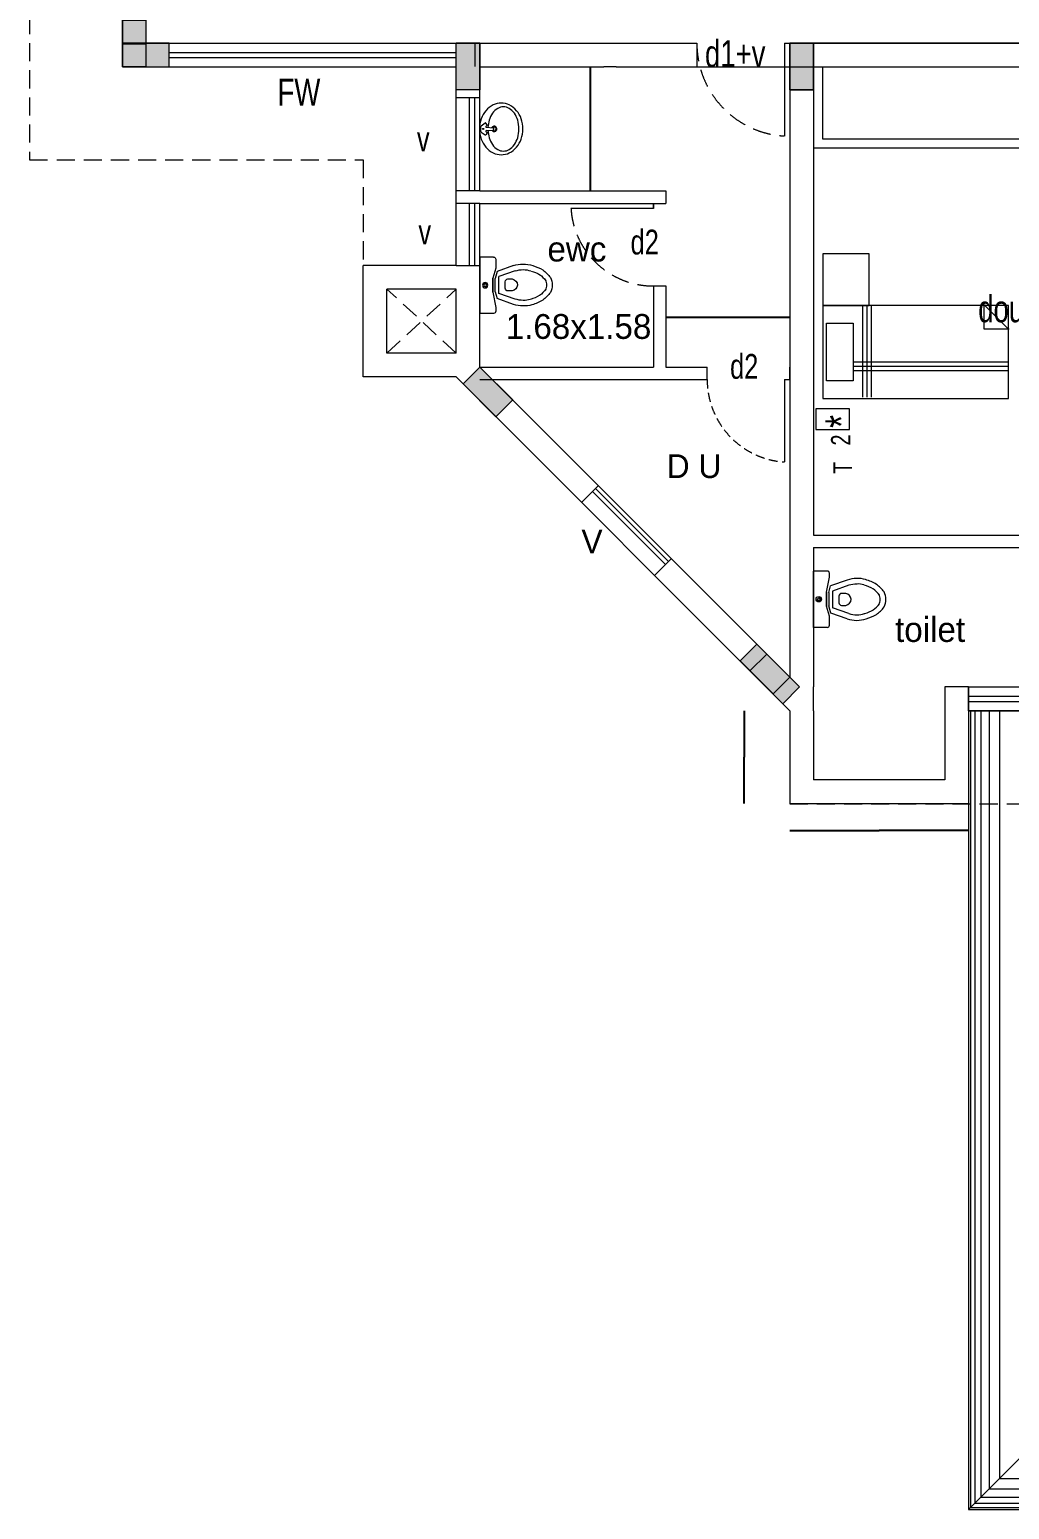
# Model space of a CAD drawing. Header units: metres. Extents: x 191982 to 427160, y -8904 to 80370.
# Drawn here: x 382098 to 391584, y -4393 to 9928 of the extents above; entities that cross this region are included whole.
import ezdxf

# ---------------------------------------------------------------- set-up
doc = ezdxf.new("R2010")
doc.units = ezdxf.units.M
doc.header["$LTSCALE"] = 700
doc.header["$MEASUREMENT"] = 0
doc.header["$PDMODE"] = 32
doc.linetypes.add('DASHED2', pattern=[0.375, 0.25, -0.125])
doc.linetypes.add('HIDDEN2', pattern=[0.1875, 0.125, -0.0625])
doc.layers.get('0').update_dxf_attribs({"lineweight": 9})
doc.layers.get('Defpoints').update_dxf_attribs({"lineweight": 9})
for name, color, linetype, lineweight in [('COLUMN', 7, 'Continuous', 9), ('elevations', 22, 'Continuous', 9), ('FURNITURE', 7, 'Continuous', 9), ('MAIN GATE', 7, 'Continuous', 9), ('NEW PLANS', 7, 'Continuous', 9), ('PLAN', 7, 'Continuous', 9)]:
    doc.layers.add(name, color=color, linetype=linetype, lineweight=lineweight)
doc.styles.add('RVR', font='MOD20.TTF')
doc.styles.get("Standard").update_dxf_attribs({"font": 'swisscl.ttf'})
doc.dimstyles.get("Standard").update_dxf_attribs({"dimtxt": 0.23, "dimasz": 0.23, "dimexe": 0.05, "dimexo": 0.05, "dimgap": 0.06, "dimtad": 0, "dimzin": 0, "dimdsep": 46, "dimtxsty": 'Standard', "dimcen": 0, "dimse1": 1, "dimse2": 1, "dimadec": 0, "dimazin": 0, "dimtfac": 1, "dimtofl": 0, "dimtmove": 2, "dimatfit": 0, "dimfxl": 0.18, "dimtolj": 1, "dimtzin": 0, "dimarcsym": 0})

# ---------------------------------------------------------------- blocks, each defined once
blk = doc.blocks.new('*D80')
at = {"layer": 'Defpoints', "color": 0, "transparency": 16777216}
for p in [(389457.7718056515, 2436.692294378634), (391187.7718056515, 2436.692294378634), (391187.7718056515, 2177.151599059445)]:
    blk.add_point(p, dxfattribs=at)
at = {"layer": 'elevations', "color": 0, "lineweight": -2, "transparency": 16777216}
for p, q in [((389458.0018056515, 2177.151599059445), (390322.2613010644, 2177.151599059445)), ((391187.5418056516, 2177.151599059445), (390323.2823102387, 2177.151599059445))]:
    blk.add_line(p, q, dxfattribs=at)
at = {"layer": 'elevations', "color": 0, "transparency": 16777216}
for points in [[(389458.0018056515, 2177.189932392779), (389458.0018056515, 2177.113265726112), (389457.7718056515, 2177.151599059445)], [(391187.5418056516, 2177.189932392779), (391187.5418056516, 2177.113265726112), (391187.7718056515, 2177.151599059445)]]:
    blk.add_solid(points, dxfattribs=at)
at = {"layer": 'elevations', "color": 0, "transparency": 16777216, "insert": (390322.7718056515, 2177.151599059445), "char_height": 0.23, "attachment_point": 5}
blk.add_mtext('\\A1;1730.00', dxfattribs=at)
blk = doc.blocks.new('*D81')
at = {"layer": 'Defpoints', "color": 0, "transparency": 16777216}
for p in [(389016.4333609417, 3336.692294378636), (389457.7718056515, 3336.692294378636), (389457.7718056515, 2436.692294378634)]:
    blk.add_point(p, dxfattribs=at)
at = {"layer": 'elevations', "color": 0, "lineweight": -2, "transparency": 16777216}
for p, q in [((389016.4333609417, 3336.462294378636), (389016.4333609417, 2887.133844182043)), ((389016.4333609417, 2436.922294378634), (389016.4333609417, 2886.250744575227))]:
    blk.add_line(p, q, dxfattribs=at)
at = {"layer": 'elevations', "color": 0, "transparency": 16777216}
for points in [[(389016.3950276084, 3336.462294378636), (389016.471694275, 3336.462294378636), (389016.4333609417, 3336.692294378636)], [(389016.3950276084, 2436.922294378634), (389016.471694275, 2436.922294378634), (389016.4333609417, 2436.692294378634)]]:
    blk.add_solid(points, dxfattribs=at)
at = {"layer": 'elevations', "color": 0, "transparency": 16777216, "insert": (389016.4333609417, 2886.692294378698), "char_height": 0.23, "attachment_point": 5, "rotation": 90}
blk.add_mtext('\\A1;900.00', dxfattribs=at)
blk = doc.blocks.new('*D83')
at = {"layer": 'Defpoints', "color": 0, "transparency": 16777216}
for p in [(389016.4333609417, 3336.692294378636), (389457.7718056515, 3336.692294378636), (389457.7718056515, 2436.692294378634)]:
    blk.add_point(p, dxfattribs=at)
at = {"layer": 'elevations', "color": 0, "lineweight": -2, "transparency": 16777216}
for p, q in [((389016.4333609417, 3336.462294378636), (389016.4333609417, 2887.133844182043)), ((389016.4333609417, 2436.922294378634), (389016.4333609417, 2886.250744575227))]:
    blk.add_line(p, q, dxfattribs=at)
at = {"layer": 'elevations', "color": 0, "transparency": 16777216}
for points in [[(389016.3950276084, 3336.462294378636), (389016.471694275, 3336.462294378636), (389016.4333609417, 3336.692294378636)], [(389016.3950276084, 2436.922294378634), (389016.471694275, 2436.922294378634), (389016.4333609417, 2436.692294378634)]]:
    blk.add_solid(points, dxfattribs=at)
at = {"layer": 'elevations', "color": 0, "transparency": 16777216, "insert": (389016.4333609417, 2886.692294378698), "char_height": 0.23, "attachment_point": 5, "rotation": 90}
blk.add_mtext('\\A1;900.00', dxfattribs=at)
blk = doc.blocks.new('BASIN')
at = {"layer": 'PLAN'}
for p, q in [((-0.0663813992809992, 0.015917578428116), (-0.1278958540287363, 0.0122901920931327)), ((-0.0732032318445022, 0.0396576616308266), (-0.0620085914908941, 0.0562311352363167)), ((-0.0629198157446354, 0.0266779357145879), (-0.07185852353222799, 0.0327156331414358)), ((-0.0163135348296919, 0.0313999058148511), (-0.0550665630004232, 0.0575758435488751)), ((-0.0103072852483024, -0.0193198666747776), (-0.0103072852483024, 0.0192911460542291)), ((-0.0663813992809992, -0.0159475047872775), (-0.1278958540287363, -0.0123201184523509)), ((-0.0732152269829953, -0.0396686236539949), (-0.0620246388719465, -0.0562360979836285)), ((-0.0629198157446354, -0.0267078620737493), (-0.0718618924810812, -0.0327207816173427)), ((-0.0163441214493787, -0.0314504920680179), (-0.0550852416227485, -0.0575825823657965))]:
    blk.add_line(p, q, dxfattribs=at)
blk.add_lwpolyline([(-0.2101936326411646, -0.25, 0.1149412244687059), (-0.1316499338277595, -0.2317024442837692, 0.1038525880920112), (-0.0615642896383975, -0.1767766952966667, 0.0912494296578931), (-0.0164985706987864, -0.0975392257938097, 0.0839775933638501), (0, 0, 0.0839775933638383), (-0.0164985706987864, 0.0975392257938097, 0.0912494296578955), (-0.0615642896383975, 0.1767766952966099, 0.1038525880920111), (-0.1316499338277595, 0.2317024442837692, 0.1149412244687059), (-0.2101936326411646, 0.25, 0.1149412244687291), (-0.2887373314546266, 0.2317024442837692, 0.1038525880919931), (-0.3588229756439887, 0.1767766952966099, 0.0912494296579102), (-0.4038886945835999, 0.0975392257938097, 0.0839775933638679), (-0.4203872652823863, 0, 0.0839775933638679), (-0.4038886945835999, -0.0975392257938097, 0.0912494296579102), (-0.3588229756439887, -0.1767766952966667, 0.103852588092018), (-0.2887373314546266, -0.2317024442837692, 0.1149412244687392)], format="xyb", close=True, dxfattribs=at)
for points in [[(-0.0819962723938943, 0.0149968000910121, 0.0583209938451531), (-0.0936955449938637, 0.0849627397504378, 0.0823101652039923), (-0.1255614771369551, 0.1515341103380479, 0.1068421714138112), (-0.177245916532172, 0.1994162690304506, 0.1343882753528208), (-0.231627494314921, 0.2143015940022224, 0.1343882753528657), (-0.28600907209767, 0.1994162690304506, 0.106842171413814), (-0.3376935114928869, 0.1515341103380479, 0.0823101652040123), (-0.3695594436359784, 0.084962739750381, 0.0706650253413813), (-0.3816274943148983, 0)], [(-0.3816274943148983, 0, 0.0706650253414019), (-0.3695594436359784, -0.0849627397504378, 0.0823101652040341), (-0.3376935114928869, -0.1515341103380479, 0.1068421714137939), (-0.28600907209767, -0.1994162690304506, 0.1343882753528124), (-0.231627494314921, -0.2143015940022224, 0.1343882753528742), (-0.177245916532172, -0.1994162690304506, 0.1068421714138314), (-0.1255614771369551, -0.1515341103380479, 0.0823101652040122), (-0.0936955449938637, -0.0849627397504378, 0.0582964314966242), (-0.0819977422887632, -0.015026639773339)]]:
    blk.add_lwpolyline(points, format="xyb", dxfattribs=at)
for radius in [0.0056882637540785, 0.0036882637540785]:
    blk.add_circle((-0.03485446854881501, 0), radius, dxfattribs=at)
for centre, radius, start, end in [((-0.1419640231738413, -0.0004383114202255), 0.0257059003902201, 30.89640810497903, 331.208249019374), ((-0.1419640231738413, -0.0004383114202255), 0.0187805818112408, 42.66127128305972, 320.6474583021084), ((-0.1279479717465506, -1.49631795807e-05), 0.0123052656429399, 89.75732875002224, 270.2426712499776), ((-0.0690598634431581, 0.036859001542382), 0.005, 145.962732993664, 235.9627329845772), ((-0.0662718604630186, 0.021819310619378), 0.005902748648736999, 268.9223215415863, 55.39757288886521), ((-0.0578652230894932, 0.0534324751479289), 0.005, 55.96273298462342, 145.9627329936741), ((-0.0247053923301905, 0.0196933279415816), 0.014403723053848, 358.3999747865838, 54.51472372778263), ((-0.0690718585815944, -0.0368699635656071), 0.005, 123.9180650673293, 214.0372670063358), ((-0.0662718604630186, -0.0218492369785963), 0.005902748648736999, 304.6024271111348, 91.07767845841371), ((-0.0578812704706024, -0.0534374378952407), 0.005, 214.0372670063342, 304.0008891961498), ((-0.0247053923301905, -0.0197220485621301), 0.014403723053848, 305.4852762722173, 1.60002521341621)]:
    blk.add_arc(centre, radius, start, end, dxfattribs=at)
blk = doc.blocks.new('EWC')
at = {"layer": 'COLUMN'}
blk.add_line((-0.2727381218469418, 0), (0.2727381218469418, 0), dxfattribs=at)
at = {"layer": 'PLAN'}
for p, q in [((-0.2727381218469418, -0.131620946752161), (-0.2727381218469418, 0)), ((0.2727381218469418, -0.131620946752161), (0.2727381218469418, 0)), ((-0.1642871999997624, -0.153180946752169), (-0.0684529999998631, -0.1257997467521523)), ((-0.0684529999998631, -0.1257997467521523), (0.0684529999998631, -0.1257997467521523)), ((0.0684529999998631, -0.1257997467521523), (-0.0684529999998631, -0.1257997467521523)), ((0.0684529999998631, -0.1257997467521523), (0.2142871999999443, -0.153180946752169)), ((-0.2511781218472606, -0.153180946752169), (-0.1642871999997624, -0.153180946752169)), ((-0.1894849525806421, -0.3248740995015229), (-0.1340926348971152, -0.1669766666102124)), ((-0.1386238780787607, -0.342716775883277), (-0.0830709292272332, -0.1843614591186817)), ((-0.1340926348971152, -0.1669766666102124), (-0.0654334153937271, -0.1473597467521603)), ((0.0787546446290435, -0.1843614591186817), (-0.0830709292272332, -0.1843614591186817)), ((0.0654334153937271, -0.1473597467521603), (-0.0654334153937271, -0.1473597467521603)), ((-0.0603358650027985, -0.2715917499750571), (-0.0603358650027985, -0.3110693800543061)), ((0.0296859269046763, -0.2452580964750588), (-0.034002211502866, -0.2452580964750588)), ((0.0560195804046089, -0.3110693800542759), (0.0560195804046089, -0.2715917499750571)), ((0.0654334153937271, -0.1473597467521603), (0.1292955264998454, -0.1656060642111328)), ((0.1343075934805711, -0.342716775883277), (0.0787546446290435, -0.1843614591186817)), ((0.1851686679829072, -0.3248740995015229), (0.1292955264998454, -0.1656060642111328)), ((0.2142871999999443, -0.153180946752169), (0.2511781218472606, -0.153180946752169))]:
    blk.add_line(p, q, dxfattribs=at)
for radius in [0.0260467064247839, 0.0117588298460348]:
    blk.add_circle((0, -0.0508192312728895), radius, dxfattribs=at)
for centre, radius, start, end in [((-0.2511781218472606, -0.131620946752161), 0.0215599999999996, 180.0000000000038, 270), ((-0.0140960769867888, -0.0485866320085826), 0.0035988872953576, 90.20714099756005, 251.7928590030125), ((-0.0127162547587432, -0.05729848669463599), 0.0035988872953576, 126.2071409974401, 287.7928590035324), ((0, -0.0508192312728895), 0.0152667064247841, 184.4559216241536, 193.5440783765665), ((0, -0.0508192312728895), 0.0152667064247841, 220.4559216243845, 229.5440783767015), ((-0.0064792554212545, -0.063535486031336), 0.0035988872953576, 162.207140997094, 323.7928590041424), ((0, -0.0508192312728895), 0.0152667064247841, 256.4559216245152, 265.5440783766958), ((0.0022325992645165, -0.064915308259911), 0.0035988872953576, 198.2071409964127, 359.7928590048845), ((0, -0.0508192312728895), 0.0152667064247841, 292.4559216245784, 301.5440783766059), ((0.0100916769147261, -0.0609109081874912), 0.0035988872953576, 234.2071409957921, 35.79285900534535), ((0, -0.0508192312728895), 0.0152667064247841, 328.4559216245165, 337.5440783763959), ((0.0140960769872436, -0.0530518305371661), 0.0035988872953576, 270.2071409952411, 71.7928590055907), ((0.2511781218472606, -0.131620946752161), 0.0215599999999996, 270, 359.999999999996), ((-0.034002211502866, -0.2715917499750891), 0.0263336534999996, 90, 179.9999999999998), ((0.0296859269046763, -0.2715917499750891), 0.0263336534999995, 359.9999999999999, 90), ((0.0831545292703595, -0.4178760756366824), 0.2880653652026055, 161.1646160015471, 180), ((0.0831545292708143, -0.4178760756366824), 0.2880653652026545, 179.9999999999982, 198.8353839984505), ((0.0831545292703595, -0.4178760756366824), 0.2341653652026064, 161.1646160015471, 180), ((0.0831545292708143, -0.4178760756366824), 0.2341653652026555, 179.9999999999982, 198.8353839984505), ((0.0054927728792791, -0.2983642294924174), 0.0670434964496463, 190.9239613165788, 265.0214117545937), ((-0.0002384408603575, -0.364622860424566), 0.000539, 260.7056085415355, 283.4198136360992), ((-0.0108736612969551, -0.2978059159774986), 0.0681954929938719, 279.078427891846, 348.7849625932176), ((-0.0874708138685492, -0.4178760756366824), 0.2341653652026157, 359.9999999999991, 18.83538399845262), ((-0.019260265331468, -0.4323841487993329), 0.1664329857236165, 341.1646160015461, 3.775436578936268), ((-0.0874708138685492, -0.4178760756366824), 0.2880653652026148, 359.9999999999991, 18.83538399845262), ((-0.019260265331468, -0.4323841487993329), 0.2203329857236156, 341.1646160015461, 3.775436578936268), ((0.159765846519349, -0.4175407429028688), 0.3615079167864257, 194.9626212821098, 211.7838155107311), ((0.159765846519349, -0.4175407429028688), 0.3076079167864266, 194.9626212821098, 211.7838155107311), ((-0.1808866366200163, -0.4026378740657998), 0.3297610055797322, 327.6461667274565, 344.7552605158512), ((-0.1808866366200163, -0.4026378740657998), 0.3836610055797314, 327.6461667274565, 344.7552605158512), ((0.1068883312896105, -0.4322049176512374), 0.3092190183036565, 214.6359426919044, 233.9389217306314), ((0.1068883312896105, -0.4322049176512374), 0.2553190183036574, 214.6359426919044, 233.9389217306314), ((-0.0021581422993222, -0.5370883620175313), 0.162404591966661, 243.298810699231, 270), ((-0.0021581422993222, -0.5370883620175313), 0.1085045919666619, 243.298810699231, 270), ((-0.0021581422993222, -0.5370883620175935), 0.1085045919666139, 270, 296.7011893007691), ((-0.0021581422993222, -0.5370883620175935), 0.162404591966613, 270, 296.7011893007691), ((-0.1112046158873454, -0.4322049176512676), 0.255319018303592, 306.0610782693676, 325.3640573080957), ((-0.1112046158873454, -0.4322049176512676), 0.309219018303591, 306.0610782693676, 325.3640573080957)]:
    blk.add_arc(centre, radius, start, end, dxfattribs=at)
blk = doc.blocks.new('*D89')
at = {"layer": 'Defpoints', "color": 0, "transparency": 16777216}
for p in [(388257.7718056515, 7054.326854051656), (389457.7718056515, 7145.651979160596), (389457.7718056515, 7054.326854051656)]:
    blk.add_point(p, dxfattribs=at)
at = {"layer": 'MAIN GATE', "color": 0, "lineweight": -2, "transparency": 16777216}
blk.add_line((388258.0018056515, 7145.651979160596), (389457.5418056516, 7145.651979160596), dxfattribs=at)
at = {"layer": 'MAIN GATE', "color": 0, "transparency": 16777216}
for points in [[(388258.0018056515, 7145.690312493929), (388258.0018056515, 7145.613645827263), (388257.7718056515, 7145.651979160596)], [(389457.5418056516, 7145.690312493929), (389457.5418056516, 7145.613645827263), (389457.7718056515, 7145.651979160596)]]:
    blk.add_solid(points, dxfattribs=at)
at = {"layer": 'MAIN GATE', "color": 0, "transparency": 16777216, "insert": (388857.7718057111, 7403.373872651814), "char_height": 0.23, "attachment_point": 5}
blk.add_mtext('\\A1;1200.00', dxfattribs=at)
blk = doc.blocks.new('*D90')
at = {"layer": 'Defpoints', "color": 0, "transparency": 16777216}
for p in [(387528.6663333449, 9566.692294378638), (387538.2000623021, 9566.692294378638), (387538.2000623021, 8366.692294378396)]:
    blk.add_point(p, dxfattribs=at)
at = {"layer": 'MAIN GATE', "color": 0, "lineweight": -2, "transparency": 16777216}
blk.add_line((387528.6663333449, 8366.922294378395), (387528.6663333449, 9566.462294378638), dxfattribs=at)
at = {"layer": 'MAIN GATE', "color": 0, "transparency": 16777216}
for points in [[(387528.6280000116, 9566.462294378638), (387528.7046666782, 9566.462294378638), (387528.6663333449, 9566.692294378638)], [(387528.6280000116, 8366.922294378395), (387528.7046666782, 8366.922294378395), (387528.6663333449, 8366.692294378396)]]:
    blk.add_solid(points, dxfattribs=at)
at = {"layer": 'MAIN GATE', "color": 0, "transparency": 16777216, "insert": (387270.9444398555, 8966.692294378165), "char_height": 0.23, "attachment_point": 5, "rotation": 90}
blk.add_mtext('\\A1;1200.00', dxfattribs=at)
blk = doc.blocks.new('A$C68D14229')
for p, q in [((0.527993527093713, 0.1549132833933982), (0.527993527093713, 72.1549132833934)), ((0.527993527093713, 72.1549132833934), (36.52799352709371, 72.1549132833934)), ((36.52799352709371, 72.1549132833934), (36.52799352709371, 0.1549132833933982)), ((22.29179111307349, 60.40277185320156), (22.29179111307349, 0.1549132833933982)), ((23.95781514749433, 60.40277185320156), (23.95781514749433, 0.1549132833933982)), ((25.62383918191518, 60.40277185320156), (25.62383918191518, 0.1549132833933982)), ((0.527993527093713, 56.71411413815698), (36.00000643953354, 56.68851610235289)), ((0.527993527093713, 55.02249206793385), (36.00000643953354, 55.02249206793385)), ((0.527993527093713, 53.35646803351301), (36.00000643953354, 53.35646803351301)), ((0.1138511095541617, 9.731344634810739), (9.62920251659125, 0.1549132833933982)), ((9.62920251659125, 9.576430016561062), (0.1138511095541617, 9.576430016561062)), ((9.62920251659125, -1.3348471839e-06), (9.62920251659125, 9.576430016561062)), ((36.52799352709371, 0.1549132833933982), (0.527993527093713, 0.1549132833933982))]:
    blk.add_line(p, q)
blk.add_lwpolyline([(29.63212384629333, 70.70278740933281), (7.377027060405452, 70.70278740933281), (7.377027060405452, 60.40277185320156), (29.63212384629333, 60.40277185320156)], close=True)

msp = doc.modelspace()

# ---------------------------------------------------------------- hatches: boundary and pattern name
at = {"layer": 'elevations'}
for points in [[(386457.7718056515, 6661.961413724446), (386295.1372460203, 6499.326854051886), (386613.3352975324, 6181.128802517525), (386775.9698572233, 6343.763362190555)], [(386457.7718056515, 6661.961413724446), (386295.1372460203, 6499.326854051656), (386613.3352975324, 6181.128802517525), (386775.9698572233, 6343.763362190322)], [(386457.7718056515, 6661.961413724446), (386295.1372460203, 6499.326854051886), (386613.3352975324, 6181.128802517525), (386775.9698572233, 6343.763362190555)], [(386457.7718056515, 6661.961413724446), (386295.1372460203, 6499.326854051656), (386613.3352975324, 6181.128802517525), (386775.9698572233, 6343.763362190322)], [(389139.5737541392, 3980.159465258344), (388976.9391944484, 3817.524905585784), (389295.1372460201, 3499.326854051656), (389457.7718056515, 3661.961413724446)], [(389234.8428735213, 3884.890345912754), (389072.2083138302, 3722.255786240195), (389390.4063653424, 3404.057734705835), (389553.0409250334, 3566.692294378865)], [(389234.8428735213, 3884.890345912525), (389072.2083138302, 3722.255786239964), (389390.4063653424, 3404.057734705835), (389553.0409250334, 3566.692294378636)], [(389234.8428735213, 3884.890345912525), (389072.2083138302, 3722.255786239964), (389390.4063653424, 3404.057734705835), (389553.0409250334, 3566.692294378636)]]:
    msp.add_hatch(color=256, dxfattribs=at).paths.add_polyline_path(points)
at = {"layer": 'NEW PLANS'}
for points in [[(382997.7718056515, 9786.692294378638), (383227.7718057111, 9786.692294378638), (383227.7718057111, 10016.69229437864), (382997.7718056515, 10016.69229437864)], [(382997.7718056515, 9796.692294378638), (382997.7718056515, 9566.692294378638), (383217.7718056515, 9566.692294378638), (383217.7718056515, 9796.692294378638)], [(382997.7718056515, 9566.692294378638), (383227.7718057111, 9566.692294378638), (383227.7718057111, 9786.692294378638), (382997.7718056515, 9786.692294378638)], [(383217.7718056515, 9796.692294378638), (383217.7718056515, 9566.692294378638), (383447.7718056515, 9566.692294378638), (383447.7718056515, 9796.692294378638)], [(386227.7718057111, 9576.692294378638), (386227.7718057111, 9796.692294378638), (386457.7718056515, 9796.692294378638), (386457.7718056515, 9576.692294378638)], [(386227.7718057111, 9576.692294378638), (386227.7718057111, 9796.692294378638), (386457.7718056515, 9796.692294378638), (386457.7718056515, 9576.692294378638)], [(389457.7718056515, 9576.692294378638), (389457.7718056515, 9796.692294378638), (389687.7718056515, 9796.692294378638), (389687.7718056515, 9576.692294378638)], [(389457.7718056515, 9566.692294378638), (389687.7718056515, 9566.692294378638), (389687.7718056515, 9796.692294378638), (389457.7718056515, 9796.692294378638)], [(389687.7718056515, 9566.692294378638), (389457.7718056515, 9566.692294378638), (389457.7718056515, 9796.692294378638), (389687.7718056515, 9796.692294378638)], [(389457.7718056515, 9576.692294378638), (389457.7718056515, 9796.692294378638), (389687.7718056515, 9796.692294378638), (389687.7718056515, 9576.692294378638)], [(389457.7718056515, 9566.692294378638), (389687.7718056515, 9566.692294378638), (389687.7718056515, 9796.692294378638), (389457.7718056515, 9796.692294378638)], [(389687.7718056515, 9566.692294378638), (389457.7718056515, 9566.692294378638), (389457.7718056515, 9796.692294378638), (389687.7718056515, 9796.692294378638)], [(386227.7718057111, 9576.692294378638), (386457.7718056515, 9576.692294378638), (386457.7718056515, 9346.692294378638), (386227.7718057111, 9346.692294378638)], [(386227.7718057111, 9576.692294378638), (386457.7718056515, 9576.692294378638), (386457.7718056515, 9346.692294378638), (386227.7718057111, 9346.692294378638)], [(389457.7718056515, 9576.692294378638), (389687.7718056515, 9576.692294378638), (389687.7718056515, 9346.692294378638), (389457.7718056515, 9346.692294378638)], [(389457.7718056515, 9576.692294378638), (389687.7718056515, 9576.692294378638), (389687.7718056515, 9346.692294378638), (389457.7718056515, 9346.692294378638)], [(389457.7718056515, 9566.692294378638), (389457.7718056515, 9346.692294378638), (389687.7718056515, 9346.692294378638), (389687.7718056515, 9566.692294378638)], [(389687.7718056515, 9566.692294378638), (389687.7718056515, 9346.692294378638), (389457.7718056515, 9346.692294378638), (389457.7718056515, 9566.692294378638)], [(389457.7718056515, 9566.692294378638), (389457.7718056515, 9346.692294378638), (389687.7718056515, 9346.692294378638), (389687.7718056515, 9566.692294378638)], [(389687.7718056515, 9566.692294378638), (389687.7718056515, 9346.692294378638), (389457.7718056515, 9346.692294378638), (389457.7718056515, 9566.692294378638)]]:
    msp.add_hatch(color=256, dxfattribs=at).paths.add_polyline_path(points)

# ---------------------------------------------------------------- linework, layer by layer
msp.add_lwpolyline([(389711.2530133203, 6256.917464424496), (389711.2530133203, 6059.121583806214), (390035.7193144636, 6059.121583806214), (390035.7193144636, 6256.917464424496)], close=True)
at = {"layer": 'elevations'}
for p, q in [((383447.7718056515, 9566.692294378638), (386227.7718057111, 9566.692294378638)), ((386457.7718056515, 9266.692294378397), (386227.7718057111, 9266.692294378397)), ((386457.7718056515, 8246.692294378636), (386227.7718057111, 8246.692294378636)), ((388137.7718056515, 8246.692294378636), (388257.7718056515, 8246.692294378636)), ((386457.7718056515, 6661.961413724446), (388137.7718056515, 6661.961413724446)), ((388257.7718056515, 6661.961413724446), (388657.7718056515, 6661.961413724446)), ((386457.7718056515, 6541.961413724446), (388657.7718056515, 6541.961413724446)), ((386613.3352975324, 6181.128802517525), (386775.9698572233, 6343.763362190555)), ((386613.3352975324, 6181.128802517525), (386775.9698572233, 6343.763362190555)), ((387604.2184150891, 5515.514804317945), (387441.5838553981, 5352.880244644924)), ((388311.3251962736, 4808.408023130945), (388148.6906365827, 4645.773463457685)), ((389295.1372460201, 3499.326854051656), (389457.7718056515, 3661.961413724446)), ((389390.4063653424, 3404.057734705835), (389553.0409250334, 3566.692294378865)), ((390957.7718056515, 3566.692294378636), (390957.7718056515, 2666.692294378396)), ((389457.7718056515, 3336.692294378636), (389457.7718056515, 2436.692294378634)), ((389457.7718056515, 3336.692294378636), (389457.7718056515, 2436.692294378634)), ((389687.7718056515, 3336.692294378636), (389687.7718056515, 2666.692294378396)), ((389687.7718056515, 3336.692294378636), (389687.7718056515, 2666.692294378396)), ((391187.7718056515, 3336.692294378636), (391187.7718056515, 2436.692294378634)), ((390957.7718056515, 2666.692294378396), (389687.7718056515, 2666.692294378396)), ((391187.7718056515, 2436.692294378634), (389457.7718056515, 2436.692294378634))]:
    msp.add_line(p, q, dxfattribs=at)
for points in [[(386775.9698572233, 6343.763362190555), (386613.3352975324, 6181.128802517525), (386295.1372460203, 6499.326854051886), (386457.7718056515, 6661.961413724446)], [(386775.9698572233, 6343.763362190322), (386613.3352975324, 6181.128802517525), (386295.1372460203, 6499.326854051656), (386457.7718056515, 6661.961413724446)], [(386775.9698572233, 6343.763362190555), (386613.3352975324, 6181.128802517525), (386295.1372460203, 6499.326854051886), (386457.7718056515, 6661.961413724446)], [(386775.9698572233, 6343.763362190322), (386613.3352975324, 6181.128802517525), (386295.1372460203, 6499.326854051656), (386457.7718056515, 6661.961413724446)], [(389457.7718056515, 3661.961413724446), (389295.1372460201, 3499.326854051656), (388976.9391944484, 3817.524905585784), (389139.5737541392, 3980.159465258344)], [(389553.0409250334, 3566.692294378865), (389390.4063653424, 3404.057734705835), (389072.2083138302, 3722.255786240195), (389234.8428735213, 3884.890345912754)], [(389553.0409250334, 3566.692294378636), (389390.4063653424, 3404.057734705835), (389072.2083138302, 3722.255786239964), (389234.8428735213, 3884.890345912525)], [(389553.0409250334, 3566.692294378636), (389390.4063653424, 3404.057734705835), (389072.2083138302, 3722.255786239964), (389234.8428735213, 3884.890345912525)]]:
    msp.add_lwpolyline(points, close=True, dxfattribs=at)
at = {"layer": 'FURNITURE'}
for p, q in [((389687.7718056515, 9566.692294378638), (389687.7718056515, 8783.595136012285)), ((389775.5292360261, 9566.692294378638), (389775.5292360261, 8871.352566410886)), ((389687.7718056515, 8783.595136012285), (391771.999319084, 8783.595136012285)), ((389775.5292360261, 8871.352566410886), (391684.2418886499, 8871.352566410886))]:
    msp.add_line(p, q, dxfattribs=at)
msp.add_lwpolyline([(390226.259205766, 7757.008220946986), (389776.259205766, 7757.008220946986), (389776.259205766, 7257.008220946986), (390226.259205766, 7257.008220946986)], close=True, dxfattribs=at)
at = {"layer": 'MAIN GATE'}
for p, q in [((391187.7718056515, 3566.692294378636), (390957.7718056515, 3566.692294378636)), ((391187.7718056515, 3566.692294378636), (391187.7718056515, 3336.692294378636)), ((391187.7718056515, 3336.692294378636), (391187.7718056515, 3566.692294378636)), ((391187.7718056515, 3476.692294378636), (392687.7718056515, 3476.692294378636)), ((391187.7718056515, 3426.692294378396), (392687.7718056515, 3426.692294378396)), ((390957.7718056515, 2666.692294378634), (389687.7718056515, 2666.692294378634))]:
    msp.add_line(p, q, dxfattribs=at)
at = {"layer": 'MAIN GATE', "linetype": 'DASHED2'}
for centre, radius, start, end in [((389457.7718056515, 9796.692294378638), 899.9999999999933, 180, 266.8152614629078), ((389457.7718056515, 9796.692294378638), 899.9999999999933, 180, 266.8152614629078), ((388137.7718056515, 8246.692294379563), 800.0000000000008, 183.5833216984393, 270), ((388137.7718056515, 8246.692294379563), 800.0000000000008, 183.5833216984393, 270)]:
    msp.add_arc(centre, radius, start, end, dxfattribs=at)
at = {"layer": 'NEW PLANS'}
for p, q in [((382997.7718056515, 9796.692294378638), (382997.7718056515, 13026.69229437864)), ((382997.7718056515, 9796.692294378638), (382997.7718056515, 13026.69229437864)), ((383227.7718057111, 9696.692294378638), (383227.7718057111, 13026.69229437864)), ((383227.7718057111, 9696.692294378638), (383227.7718057111, 13026.69229437864)), ((382997.7718056515, 9796.692294378638), (388557.7718056515, 9796.692294378638)), ((382997.7718056515, 9566.692294378638), (382997.7718056515, 9796.692294378638)), ((382997.7718056515, 9566.692294378638), (382997.7718056515, 9796.692294378638)), ((383227.7718057111, 9786.692294378638), (382997.7718056515, 9786.692294378638)), ((386227.7718057111, 9696.692294378638), (386227.7718057111, 9796.692294378638)), ((386457.7718056515, 9796.692294378638), (386227.7718057111, 9796.692294378638)), ((386227.7718057111, 9696.692294378638), (386227.7718057111, 9796.692294378638)), ((386457.7718056515, 9796.692294378638), (386227.7718057111, 9796.692294378638)), ((386407.7718056515, 9801.692294378638), (386407.7718056515, 9571.692294378638)), ((386407.7718056515, 9741.692297992864), (386407.7908170298, 9741.692290764167)), ((386457.7718056515, 9696.692294378638), (386457.7718056515, 9796.692294378638)), ((386457.7718056515, 9696.692294378638), (386457.7718056515, 9796.692294378638)), ((388557.7718056515, 9796.692294378638), (388557.7718056515, 9566.692294378638)), ((388557.7718056515, 9796.692294378638), (388557.7718056515, 9566.692294378638)), ((389407.7718056515, 9796.692294378638), (389687.7718056515, 9796.692294378638)), ((389407.7718056515, 9796.692294378638), (389407.7718056515, 8898.082256598034)), ((389407.7718056515, 9796.692294378638), (389457.7718056515, 9796.692294378638)), ((389407.7718056515, 9796.692294378638), (389687.7718056515, 9796.692294378638)), ((389407.7718056515, 9796.692294378638), (389407.7718056515, 8898.082256598034)), ((389407.7718056515, 9796.692294378638), (389457.7718056515, 9796.692294378638)), ((389687.7718056515, 9796.692294378638), (389457.7718056515, 9796.692294378638)), ((389687.7718056515, 9796.692294378638), (389457.7718056515, 9796.692294378638)), ((391787.7718057111, 9796.692294378638), (389687.7718056515, 9796.692294378638)), ((389687.7718056515, 9796.692294378638), (391787.7718057111, 9796.692294378638)), ((383447.7718056515, 9706.692294378638), (386227.7718057111, 9706.692294378638)), ((383447.7718056515, 9656.692294378397), (386227.7718057111, 9656.692294378397)), ((386227.7718057111, 7646.692294378396), (386227.7718057111, 9696.692294378638)), ((386227.7718057111, 7646.692294378396), (386227.7718057111, 9696.692294378638)), ((386457.7718056515, 8366.692294378396), (386457.7718056515, 9696.692294378638)), ((383227.7718057111, 9566.692294378638), (382997.7718056515, 9566.692294378638)), ((386457.7718056515, 9566.692294378638), (387657.7718056515, 9566.692294378638)), ((386457.7718056515, 8366.692294378396), (386457.7718056515, 9566.692294378638)), ((387777.7718056515, 9566.692294378638), (387657.7718056515, 9566.692294378638)), ((387777.7718056515, 9566.692294378638), (388207.7718056515, 9566.692294378867)), ((387777.7718056515, 9566.692294378638), (388557.7718056515, 9566.692294378638)), ((388327.7718056515, 9566.692294378867), (388557.7718056515, 9566.692294378638)), ((388557.7718056515, 9566.692294378638), (389457.7718056515, 9566.692294378638)), ((389457.7718056515, 9566.692294378638), (389687.7718056515, 9566.692294378638)), ((389457.7718056515, 9566.692294378638), (389687.7718056515, 9566.692294378638)), ((389457.7718056515, 9566.692294378638), (389687.7718056515, 9566.692294378638)), ((389457.7718056515, 9566.692294378638), (389687.7718056515, 9566.692294378638)), ((389687.7718056515, 9566.692294378638), (391817.6568707302, 9566.692294378638)), ((386457.7718056515, 9346.692294378638), (386227.7718057111, 9346.692294378638)), ((386457.7718056515, 9346.692294378638), (386227.7718057111, 9346.692294378638)), ((389687.7718056515, 9346.692294378638), (389457.7718056515, 9346.692294378638)), ((389457.7718056515, 9346.692294378638), (389687.7718056515, 9346.692294378638)), ((389457.7718056515, 9346.692294378638), (389457.7718056515, 3661.961413724686)), ((389687.7718056515, 9346.692294378638), (389457.7718056515, 9346.692294378638)), ((389457.7718056515, 9346.692294378638), (389687.7718056515, 9346.692294378638)), ((389457.7718056515, 9346.692294378638), (389457.7718056515, 3661.961413724446)), ((389687.7718056515, 9346.692294378638), (389687.7718056515, 5036.692294378636)), ((389687.7718056515, 9346.692294378638), (389687.7718056515, 5036.692294378636)), ((386357.7718057111, 8366.692294378396), (386357.7718057111, 9266.692294378638)), ((386407.7718056515, 8366.692294378396), (386407.7718056515, 9266.692294378638)), ((386457.7718056515, 8366.692294378396), (386227.7718057111, 8366.692294378396)), ((386457.7718056515, 8366.692294378396), (388257.7718056515, 8366.692294378396)), ((388257.7718056515, 8366.692294378396), (388257.7718056515, 8246.692294378636)), ((386357.7718056515, 7646.692294378636), (386357.7718056515, 8246.692294378636)), ((386407.7718056515, 7646.692294378636), (386407.7718056515, 8246.692294378636)), ((386457.7718056515, 6661.961413724446), (386457.7718056515, 8246.692294378636)), ((386457.7718056515, 8246.692294378636), (388137.7718056515, 8246.692294378636)), ((386457.7718056515, 6661.961413724446), (386457.7718056515, 8246.692294378636)), ((388137.7718056515, 8196.692294378865), (387339.3358345106, 8196.692294378865)), ((388137.7718056515, 8196.692294379796), (387339.3358345106, 8196.692294379796)), ((388137.7718056515, 8246.692294378636), (388137.7718056515, 8196.692294378865)), ((388137.7718056515, 8246.692294378636), (388257.7718056515, 8246.692294378636)), ((388137.7718056515, 8196.692294378865), (388137.7718056515, 8246.692294378636)), ((388137.7718056515, 8246.692294378636), (388257.7718056515, 8246.692294378636)), ((388137.7718056515, 8196.692294379796), (388137.7718056515, 8246.692294379563)), ((388137.7718056515, 8246.692294379563), (388257.7718056515, 8246.692294379563)), ((385327.7718056515, 6566.692294378636), (385327.7718056515, 7646.692294378396)), ((385557.7718056515, 6796.692294378636), (385557.7718056515, 7416.692294378396)), ((386227.7718057111, 6796.692294378636), (386227.7718057111, 7416.692294378396)), ((386227.7718057111, 6796.692294378636), (386227.7718057111, 7416.692294378396)), ((388137.7718056515, 7446.692294378865), (388137.7718056515, 6661.961413724446)), ((388137.7718056515, 7446.692294378865), (388257.7718056515, 7446.692294378865)), ((388137.7718056515, 7446.692294378865), (388257.7718056515, 7446.692294378865)), ((388137.7718056515, 7446.692294379796), (388257.7718056515, 7446.692294379796)), ((388257.7718056515, 7446.692294378865), (388257.7718056515, 6661.961413724446)), ((389553.0409250334, 3566.692294378636), (386457.7718056515, 6661.961413724446)), ((389457.7718056515, 3661.961413724446), (386457.7718056515, 6661.961413724446)), ((388657.7718056515, 6541.961413724446), (388657.7718056515, 6661.961413724686)), ((388657.7718056515, 6541.961413724446), (388657.7718056515, 6661.961413724446)), ((388657.7718056515, 6541.961413724446), (388657.7718056515, 6661.961413724446)), ((389457.7718056515, 6541.961413724446), (389457.7718056515, 6661.961413724686)), ((389457.7718056515, 6541.961413724446), (389457.7718056515, 6661.961413724446)), ((389457.7718056515, 6541.961413724446), (389457.7718056515, 6661.961413724446)), ((389457.7718056515, 3336.692294378636), (386227.7718057111, 6566.692294378636)), ((389457.7718056515, 3336.692294378636), (386227.7718057111, 6566.692294378636)), ((389407.7718056515, 6541.961413724446), (389407.7718056515, 5743.525442591035)), ((389407.7718056515, 6541.961413724446), (389457.7718056515, 6541.961413724446)), ((389407.7718056515, 6541.961413724446), (389407.7718056515, 5743.525442591035)), ((389407.7718056515, 6541.961413724446), (389457.7718056515, 6541.961413724446)), ((388254.7566537933, 4751.839480636276), (387547.6498725489, 5458.946261822346)), ((388283.0409250334, 4780.123751883726), (387575.9341438487, 5487.230533070026)), ((389687.7718056515, 5036.692294378636), (392917.7718057111, 5036.692294378636)), ((389687.7718056515, 4916.692294378636), (389687.7718056515, 4586.692294378636)), ((389687.7718056515, 4916.692294378636), (392687.7718056515, 4916.692294378396)), ((389687.7718056515, 4916.692294378636), (389687.7718056515, 4586.692294378636)), ((389687.7718056515, 4586.692294378636), (389687.7718056515, 3566.692294378636)), ((389687.7718056515, 4466.692294378636), (389687.7718056515, 3566.692294378636)), ((391187.7718056515, 3566.692294378636), (394017.7718056515, 3566.692294378636)), ((407337.7718056515, 3336.692294378636), (391187.7718056515, 3336.692294378636)), ((391187.7718056515, 3336.692294378636), (407337.7718056515, 3336.692294378636)), ((391187.7718056515, -4393.307705621598), (392687.7718056515, -2893.307705621599))]:
    msp.add_line(p, q, dxfattribs=at)
for points in [[(383227.7718057111, 10016.69229437864), (382997.7718056515, 10016.69229437864), (382997.7718056515, 9566.692294378638), (383227.7718057111, 9566.692294378638)], [(383447.7718056515, 9566.692294378638), (383447.7718056515, 9796.692294378638), (382997.7718056515, 9796.692294378638), (382997.7718056515, 9566.692294378638)], [(386457.7718056515, 9346.692294378638), (386227.7718057111, 9346.692294378638), (386227.7718057111, 9796.692294378638), (386457.7718056515, 9796.692294378638)], [(386457.7718056515, 9346.692294378638), (386227.7718057111, 9346.692294378638), (386227.7718057111, 9796.692294378638), (386457.7718056515, 9796.692294378638)], [(389687.7718056515, 9346.692294378638), (389457.7718056515, 9346.692294378638), (389457.7718056515, 9796.692294378638), (389687.7718056515, 9796.692294378638)], [(389687.7718056515, 9796.692294378638), (389457.7718056515, 9796.692294378638), (389457.7718056515, 9346.692294378638), (389687.7718056515, 9346.692294378638)], [(389457.7718056515, 9796.692294378638), (389687.7718056515, 9796.692294378638), (389687.7718056515, 9346.692294378638), (389457.7718056515, 9346.692294378638)], [(389687.7718056515, 9346.692294378638), (389457.7718056515, 9346.692294378638), (389457.7718056515, 9796.692294378638), (389687.7718056515, 9796.692294378638)], [(389687.7718056515, 9796.692294378638), (389457.7718056515, 9796.692294378638), (389457.7718056515, 9346.692294378638), (389687.7718056515, 9346.692294378638)], [(389457.7718056515, 9796.692294378638), (389687.7718056515, 9796.692294378638), (389687.7718056515, 9346.692294378638), (389457.7718056515, 9346.692294378638)]]:
    msp.add_lwpolyline(points, close=True, dxfattribs=at)
for points in [[(391187.7718056515, 3336.692294378636), (391187.7718056515, -4393.307705621598), (407337.7718056515, -4393.307705621598), (407337.7718056515, 3336.692294378636)], [(391207.7718056515, 3336.692294378636), (391207.7718056515, -4373.307705621599), (407317.7718056515, -4373.307705621599), (407317.7718056515, 3336.692294378636)], [(391247.7718056515, 3336.692294378636), (391247.7718056515, -4333.307705621599), (407277.7718056515, -4333.307705621599), (407277.7718056515, 3336.692294378636)], [(391307.7718056515, 3336.692294378636), (391307.7718056515, -4273.307705621366), (407217.7718056515, -4273.307705621366), (407217.7718056515, 3336.692294378636)], [(391387.7718056515, 3336.692294378636), (391387.7718056515, -4193.307705621366), (407137.7718056515, -4193.307705621366), (407137.7718056515, 3336.692294378636)], [(391487.7718056515, 3336.692294378636), (391487.7718056515, -4093.307705621598), (407037.7718057111, -4093.307705621598), (407037.7718057111, 3336.692294378636)]]:
    msp.add_lwpolyline(points, dxfattribs=at)
at = {"layer": 'NEW PLANS', "linetype": 'HIDDEN2'}
msp.add_arc((389457.7718056515, 6541.961413724446), 800.0000000000008, 180, 266.4166783015281, dxfattribs=at)
msp.add_arc((389457.7718056515, 6541.961413724446), 800.0000000000008, 180, 266.4166783015281, dxfattribs=at)
at = {"layer": 'PLAN', "linetype": 'DASHED2'}
for p, q in [((382097.7718057111, 11896.6922943784), (382097.7718057111, 8666.692294378397)), ((382097.7718057111, 8666.692294378397), (385327.7718056515, 8666.692294378397)), ((385327.7718056515, 8666.692294378397), (385327.7718056515, 7646.692294378396)), ((385557.7718056515, 6796.692294378636), (386227.7718057111, 7416.692294378396)), ((386227.7718057111, 6796.692294378636), (385557.7718056515, 7416.692294378396))]:
    msp.add_line(p, q, dxfattribs=at)
at = {"layer": 'PLAN'}
for p, q in [((386227.7718057111, 7646.692294378396), (385327.7718056515, 7646.692294378396)), ((386227.7718057111, 7646.692294378396), (386457.7718056515, 7646.692294378636)), ((386227.7718057111, 7416.692294378396), (385557.7718056515, 7416.692294378396)), ((386227.7718057111, 6796.692294378636), (385557.7718056515, 6796.692294378636)), ((386227.7718057111, 6566.692294378636), (385327.7718056515, 6566.692294378636)), ((389687.7718056515, 3336.692294378636), (389687.7718056515, 3566.692294378636))]:
    msp.add_line(p, q, dxfattribs=at)
at = {"layer": 'PLAN', "linetype": 'DASHED2'}
msp.add_lwpolyline([(389457.7718056515, 2436.692294378634), (409067.7718056515, 2436.692294398426)], dxfattribs=at)

# ---------------------------------------------------------------- block references
at = {"layer": 'FURNITURE', "xscale": -25.000000000091, "yscale": 25.000000000091, "zscale": 25, "rotation": 90}
msp.add_blockref('A$C68D14229', (391580.1320378259, 7270.208059124514), dxfattribs=at)
at = {"layer": 'NEW PLANS', "yscale": 1000, "zscale": 1000}
for name, p, xscale, rotation in [('BASIN', (386453.6180750206, 8966.692294378638), 1000, 180), ('EWC', (386457.7718056515, 7454.326854051424), -1000, 90), ('EWC', (389687.7718056515, 4415.619573986256), 1000, 90.00000000000004)]:
    msp.add_blockref(name, p, dxfattribs=dict(at, xscale=xscale, rotation=rotation))

# ---------------------------------------------------------------- texts
at = {"attachment_point": 1, "rotation": 90}
for s, insert, char_height, width in [('*', (389801.8008248882, 6073.722820885116), 312.5, 171.6575853909035), ('2', (389857.1118403152, 5902.813332645095), 187.5, 102.9945512345421), ('T', (389879.7808476761, 5630.262629046676), 181.1941430301874, 99.53071705451514)]:
    msp.add_mtext(s, dxfattribs=dict(at, insert=insert, char_height=char_height, width=width))
at = {"layer": 'elevations', "style": 'RVR'}
for s, p in [('D U', (388265.793617852, 5588.139195113306)), ('V', (387440.3277126625, 4859.078283932855))]:
    msp.add_text(s, height=230, dxfattribs=at).set_placement(p)
at = {"layer": 'MAIN GATE', "style": 'RVR'}
for s, p in [('ewc', (387111.2186271027, 7683.838295530397)), ('1.68x1.58', (386707.4099823907, 6934.841941119505)), ('toilet', (390476.8654850796, 4001.915885712815))]:
    msp.add_text(s, height=240, dxfattribs=at).set_placement(p)
at = {"layer": 'NEW PLANS'}
for s, height, p in [('d1+v', 260, (388636.6760032251, 9565.749212456962)), ('FW', 260, (384498.3413826302, 9192.450811865834)), ('v', 240, (385847.6940407829, 8750.567753634987)), ('v', 240, (385862.2740346268, 7850.041484995374)), ('d2', 240, (387916.2287905291, 7751.664739400016)), ('double  room-1', 260, (391281.7642417626, 7095.629537889363)), ('d2', 240, (388879.4133853391, 6548.712491812516))]:
    msp.add_text(s, height=height, dxfattribs=at).set_placement(p)

# ---------------------------------------------------------------- dimensions: what is measured, and where the dimension line sits
at = {"layer": 'elevations'}
for picture in ['*D81', '*D83']:
    dim = msp.add_linear_dim(base=(389016.4333609417, 3336.692294378636), p1=(389457.7718056515, 2436.692294378634), p2=(389457.7718056515, 3336.692294378636), angle=90, dimstyle='Standard', dxfattribs=at)
    dim.commit()
    dim.dimension.update_dxf_attribs({"geometry": picture, "text_midpoint": (389016.4333609417, 2886.692294378698)})
dim = msp.add_linear_dim(base=(391187.7718056515, 2177.151599059445), p1=(389457.7718056515, 2436.692294378634), p2=(391187.7718056515, 2436.692294378634), dimstyle='Standard', dxfattribs=at)
dim.commit()
dim.dimension.update_dxf_attribs({"geometry": '*D80', "text_midpoint": (390322.7718056515, 2177.151599059445)})
at = {"layer": 'MAIN GATE'}
dim = msp.add_linear_dim(base=(387528.6663333449, 9566.692294378638), p1=(387538.2000623021, 8366.692294378396), p2=(387538.2000623021, 9566.692294378638), angle=90, dimstyle='Standard', dxfattribs=at)
dim.commit()
dim.dimension.update_dxf_attribs({"geometry": '*D90', "text_midpoint": (387270.9444398555, 8966.692294378165), "dimtype": 160})
dim = msp.add_linear_dim(base=(389457.7718056515, 7145.651979160596), p1=(388257.7718056515, 7054.326854051656), p2=(389457.7718056515, 7054.326854051656), dimstyle='Standard', dxfattribs=at)
dim.commit()
dim.dimension.update_dxf_attribs({"geometry": '*D89', "text_midpoint": (388857.7718057111, 7403.373872651814), "dimtype": 160})

doc.saveas('drawing.dxf')
